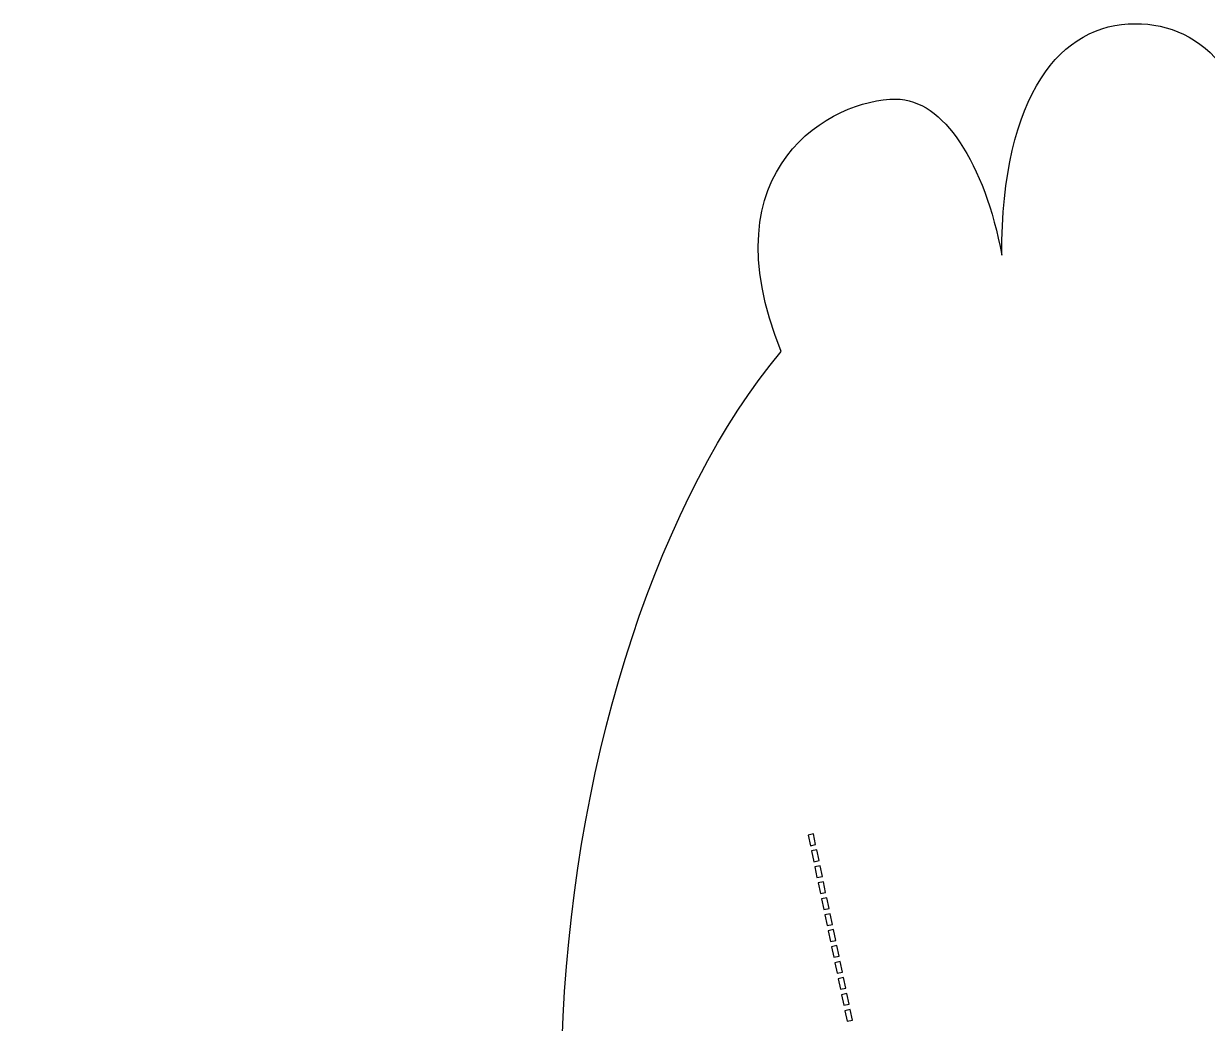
# Model space of a CAD drawing. Header units: centimetres. Extents: x -14.4 to 14.4, y -14.4 to 14.4.
# Drawn here: x -6.92 to 0.59, y 7.02 to 13.36 of the extents above; entities that cross this region are included whole.
import ezdxf
from ezdxf.lldxf.tags import DXFTag

# ---------------------------------------------------------------- set-up
doc = ezdxf.new("R2010")
doc.units = ezdxf.units.CM
doc.header["$MEASUREMENT"] = 0
doc.layers.add('Layer 1', color=7, linetype='Continuous')
tags = doc.linetypes.add('New Line1', pattern=[39354470.199999996, 4372718.9, -34981751.3]).pattern_tags.tags
tags[6:7] = [DXFTag(74, 4), DXFTag(75, 0), DXFTag(340, '0'), DXFTag(46, 1.0), DXFTag(50, 0.0), DXFTag(44, 0.0), DXFTag(45, 0.0)]
tags[4:5] = [DXFTag(74, 4), DXFTag(75, 0), DXFTag(340, '0'), DXFTag(46, 1.0), DXFTag(50, 0.0), DXFTag(44, 0.0), DXFTag(45, 0.0)]
tags = doc.linetypes.add('New Line10', pattern=[39354470.199999996, 4372718.9, -34981751.3]).pattern_tags.tags
tags[6:7] = [DXFTag(74, 4), DXFTag(75, 0), DXFTag(340, '0'), DXFTag(46, 1.0), DXFTag(50, 0.0), DXFTag(44, 0.0), DXFTag(45, 0.0)]
tags[4:5] = [DXFTag(74, 4), DXFTag(75, 0), DXFTag(340, '0'), DXFTag(46, 1.0), DXFTag(50, 0.0), DXFTag(44, 0.0), DXFTag(45, 0.0)]
tags = doc.linetypes.add('New Line12', pattern=[39354470.199999996, 4372718.9, -34981751.3]).pattern_tags.tags
tags[6:7] = [DXFTag(74, 4), DXFTag(75, 0), DXFTag(340, '0'), DXFTag(46, 1.0), DXFTag(50, 0.0), DXFTag(44, 0.0), DXFTag(45, 0.0)]
tags[4:5] = [DXFTag(74, 4), DXFTag(75, 0), DXFTag(340, '0'), DXFTag(46, 1.0), DXFTag(50, 0.0), DXFTag(44, 0.0), DXFTag(45, 0.0)]
tags = doc.linetypes.add('New Line14', pattern=[39354470.199999996, 4372718.9, -34981751.3]).pattern_tags.tags
tags[6:7] = [DXFTag(74, 4), DXFTag(75, 0), DXFTag(340, '0'), DXFTag(46, 1.0), DXFTag(50, 0.0), DXFTag(44, 0.0), DXFTag(45, 0.0)]
tags[4:5] = [DXFTag(74, 4), DXFTag(75, 0), DXFTag(340, '0'), DXFTag(46, 1.0), DXFTag(50, 0.0), DXFTag(44, 0.0), DXFTag(45, 0.0)]
tags = doc.linetypes.add('New Line16', pattern=[39354470.199999996, 4372718.9, -34981751.3]).pattern_tags.tags
tags[6:7] = [DXFTag(74, 4), DXFTag(75, 0), DXFTag(340, '0'), DXFTag(46, 1.0), DXFTag(50, 0.0), DXFTag(44, 0.0), DXFTag(45, 0.0)]
tags[4:5] = [DXFTag(74, 4), DXFTag(75, 0), DXFTag(340, '0'), DXFTag(46, 1.0), DXFTag(50, 0.0), DXFTag(44, 0.0), DXFTag(45, 0.0)]
tags = doc.linetypes.add('New Line18', pattern=[39354470.199999996, 4372718.9, -34981751.3]).pattern_tags.tags
tags[6:7] = [DXFTag(74, 4), DXFTag(75, 0), DXFTag(340, '0'), DXFTag(46, 1.0), DXFTag(50, 0.0), DXFTag(44, 0.0), DXFTag(45, 0.0)]
tags[4:5] = [DXFTag(74, 4), DXFTag(75, 0), DXFTag(340, '0'), DXFTag(46, 1.0), DXFTag(50, 0.0), DXFTag(44, 0.0), DXFTag(45, 0.0)]
tags = doc.linetypes.add('New Line2', pattern=[39354470.199999996, 4372718.9, -34981751.3]).pattern_tags.tags
tags[6:7] = [DXFTag(74, 4), DXFTag(75, 0), DXFTag(340, '0'), DXFTag(46, 1.0), DXFTag(50, 0.0), DXFTag(44, 0.0), DXFTag(45, 0.0)]
tags[4:5] = [DXFTag(74, 4), DXFTag(75, 0), DXFTag(340, '0'), DXFTag(46, 1.0), DXFTag(50, 0.0), DXFTag(44, 0.0), DXFTag(45, 0.0)]
tags = doc.linetypes.add('New Line20', pattern=[39354470.199999996, 4372718.9, -34981751.3]).pattern_tags.tags
tags[6:7] = [DXFTag(74, 4), DXFTag(75, 0), DXFTag(340, '0'), DXFTag(46, 1.0), DXFTag(50, 0.0), DXFTag(44, 0.0), DXFTag(45, 0.0)]
tags[4:5] = [DXFTag(74, 4), DXFTag(75, 0), DXFTag(340, '0'), DXFTag(46, 1.0), DXFTag(50, 0.0), DXFTag(44, 0.0), DXFTag(45, 0.0)]
tags = doc.linetypes.add('New Line22', pattern=[39354470.199999996, 4372718.9, -34981751.3]).pattern_tags.tags
tags[6:7] = [DXFTag(74, 4), DXFTag(75, 0), DXFTag(340, '0'), DXFTag(46, 1.0), DXFTag(50, 0.0), DXFTag(44, 0.0), DXFTag(45, 0.0)]
tags[4:5] = [DXFTag(74, 4), DXFTag(75, 0), DXFTag(340, '0'), DXFTag(46, 1.0), DXFTag(50, 0.0), DXFTag(44, 0.0), DXFTag(45, 0.0)]
tags = doc.linetypes.add('New Line24', pattern=[39354470.199999996, 4372718.9, -34981751.3]).pattern_tags.tags
tags[6:7] = [DXFTag(74, 4), DXFTag(75, 0), DXFTag(340, '0'), DXFTag(46, 1.0), DXFTag(50, 0.0), DXFTag(44, 0.0), DXFTag(45, 0.0)]
tags[4:5] = [DXFTag(74, 4), DXFTag(75, 0), DXFTag(340, '0'), DXFTag(46, 1.0), DXFTag(50, 0.0), DXFTag(44, 0.0), DXFTag(45, 0.0)]
tags = doc.linetypes.add('New Line4', pattern=[39354470.199999996, 4372718.9, -34981751.3]).pattern_tags.tags
tags[6:7] = [DXFTag(74, 4), DXFTag(75, 0), DXFTag(340, '0'), DXFTag(46, 1.0), DXFTag(50, 0.0), DXFTag(44, 0.0), DXFTag(45, 0.0)]
tags[4:5] = [DXFTag(74, 4), DXFTag(75, 0), DXFTag(340, '0'), DXFTag(46, 1.0), DXFTag(50, 0.0), DXFTag(44, 0.0), DXFTag(45, 0.0)]
tags = doc.linetypes.add('New Line6', pattern=[39354470.199999996, 4372718.9, -34981751.3]).pattern_tags.tags
tags[6:7] = [DXFTag(74, 4), DXFTag(75, 0), DXFTag(340, '0'), DXFTag(46, 1.0), DXFTag(50, 0.0), DXFTag(44, 0.0), DXFTag(45, 0.0)]
tags[4:5] = [DXFTag(74, 4), DXFTag(75, 0), DXFTag(340, '0'), DXFTag(46, 1.0), DXFTag(50, 0.0), DXFTag(44, 0.0), DXFTag(45, 0.0)]
tags = doc.linetypes.add('New Line8', pattern=[39354470.199999996, 4372718.9, -34981751.3]).pattern_tags.tags
tags[6:7] = [DXFTag(74, 4), DXFTag(75, 0), DXFTag(340, '0'), DXFTag(46, 1.0), DXFTag(50, 0.0), DXFTag(44, 0.0), DXFTag(45, 0.0)]
tags[4:5] = [DXFTag(74, 4), DXFTag(75, 0), DXFTag(340, '0'), DXFTag(46, 1.0), DXFTag(50, 0.0), DXFTag(44, 0.0), DXFTag(45, 0.0)]

msp = doc.modelspace()

# ---------------------------------------------------------------- linework, layer by layer
at = {"layer": 'Layer 1', "color": 16, "linetype": 'New Line1', "lineweight": 25}
msp.add_open_spline([(0.12846, 13.36284), (-0.33776, 13.36284), (-0.71601, 12.92147), (-0.71601, 11.89579), (-0.71601, 11.89579), (-0.82514, 12.47589), (-1.08516, 12.88459), (-1.38813, 12.88459), (-1.38813, 12.88459), (-1.78939, 12.88459), (-2.58808, 12.45567), (-2.11519, 11.28505), (-2.11519, 11.28505), (-3.63478, 9.46595), (-4.28084, 4.82834), (-2.11412, 2.37828), (-2.11412, 2.37828), (-4.57524, 4.49917), (-9.16838, 3.85118), (-10.97673, 2.34058), (-10.97673, 2.34058), (-12.14735, 2.81347), (-12.57626, 2.01478), (-12.57626, 1.61352), (-12.57626, 1.61352), (-12.57626, 1.31055), (-12.16756, 1.05052), (-11.58746, 0.94139), (-11.58746, 0.94139), (-12.61315, 0.94139), (-13.05451, 0.56315), (-13.05451, 0.09693), (-13.05451, 0.09693), (-13.05451, -0.33846), (-12.71917, -0.6966), (-11.7878, -0.74216), (-11.7878, -0.74216), (-12.22709, -0.87177), (-12.5181, -1.09727), (-12.5181, -1.35289), (-12.5181, -1.35289), (-12.5181, -1.75415), (-12.33591, -2.69676), (-10.91856, -2.07995), (-10.91856, -2.07995), (-9.66314, -3.79138), (-5.02522, -4.40025), (-2.37909, -2.35246), (-2.37909, -2.35246), (-4.52343, -4.80799), (-3.87706, -9.42383), (-2.36186, -11.23769), (-2.36186, -11.23769), (-2.83475, -12.40831), (-2.03606, -12.83723), (-1.6348, -12.83723), (-1.6348, -12.83723), (-1.33182, -12.83723), (-1.0718, -12.42853), (-0.96267, -11.84843), (-0.96267, -11.84843), (-0.96267, -12.87411), (-0.58442, -13.31547), (-0.1182, -13.31547), (-0.1182, -13.31547), (0.31719, -13.31547), (0.67533, -12.98013), (0.72088, -12.04877), (0.72088, -12.04877), (0.8505, -12.48806), (1.07599, -12.77906), (1.33162, -12.77906), (1.33162, -12.77906), (1.73288, -12.77906), (2.67549, -12.59687), (2.05868, -11.17953), (2.05868, -11.17953), (3.82119, -9.88663), (4.4142, -5.00618), (2.14054, -2.40847), (2.14054, -2.40847), (4.73811, -4.6827), (9.61968, -4.08925), (10.91267, -2.32661), (10.91267, -2.32661), (12.33002, -2.94343), (12.5122, -2.00081), (12.51221, -1.59955), (12.51221, -1.59955), (12.51221, -1.34393), (12.2212, -1.11843), (11.78191, -0.98882), (11.78191, -0.98882), (12.71327, -0.94326), (13.04862, -0.58512), (13.04862, -0.14974), (13.04862, -0.14974), (13.04862, 0.31648), (12.60725, 0.69473), (11.58157, 0.69473), (11.58157, 0.69473), (12.16167, 0.80386), (12.57037, 1.06388), (12.57037, 1.36686), (12.57037, 1.36686), (12.57037, 1.76812), (12.14146, 2.56681), (10.97083, 2.09392), (10.97083, 2.09392), (9.1482, 3.61646), (4.49635, 4.26289), (2.05006, 2.081), (2.05006, 2.081), (2.04519, 2.08513), (2.03987, 2.08874), (2.03498, 2.09284), (2.03498, 2.09284), (4.71719, 4.569), (4.15384, 9.87092), (2.30534, 11.22689), (2.30534, 11.22689), (2.92215, 12.64423), (1.97954, 12.82642), (1.57828, 12.82643), (1.57828, 12.82643), (1.32266, 12.82643), (1.09716, 12.53542), (0.96755, 12.09613), (0.96755, 12.09613), (0.92199, 13.02749), (0.56385, 13.36284), (0.12846, 13.36284)], degree=3, knots=[0, 0, 0, 0, 0.0294118, 0.0294118, 0.0294118, 0.0294118, 0.0588235, 0.0588235, 0.0588235, 0.0588235, 0.0882353, 0.0882353, 0.0882353, 0.0882353, 0.1176471, 0.1176471, 0.1176471, 0.1176471, 0.1470588, 0.1470588, 0.1470588, 0.1470588, 0.1764706, 0.1764706, 0.1764706, 0.1764706, 0.2058824, 0.2058824, 0.2058824, 0.2058824, 0.2352941, 0.2352941, 0.2352941, 0.2352941, 0.2647059, 0.2647059, 0.2647059, 0.2647059, 0.2941176, 0.2941176, 0.2941176, 0.2941176, 0.3235294, 0.3235294, 0.3235294, 0.3235294, 0.3529412, 0.3529412, 0.3529412, 0.3529412, 0.3823529, 0.3823529, 0.3823529, 0.3823529, 0.4117647, 0.4117647, 0.4117647, 0.4117647, 0.4411765, 0.4411765, 0.4411765, 0.4411765, 0.4705882, 0.4705882, 0.4705882, 0.4705882, 0.5, 0.5, 0.5, 0.5, 0.5294118, 0.5294118, 0.5294118, 0.5294118, 0.5588235, 0.5588235, 0.5588235, 0.5588235, 0.5882353, 0.5882353, 0.5882353, 0.5882353, 0.6176471, 0.6176471, 0.6176471, 0.6176471, 0.6470588, 0.6470588, 0.6470588, 0.6470588, 0.6764706, 0.6764706, 0.6764706, 0.6764706, 0.7058824, 0.7058824, 0.7058824, 0.7058824, 0.7352941, 0.7352941, 0.7352941, 0.7352941, 0.7647059, 0.7647059, 0.7647059, 0.7647059, 0.7941176, 0.7941176, 0.7941176, 0.7941176, 0.8235294, 0.8235294, 0.8235294, 0.8235294, 0.8529412, 0.8529412, 0.8529412, 0.8529412, 0.8823529, 0.8823529, 0.8823529, 0.8823529, 0.9117647, 0.9117647, 0.9117647, 0.9117647, 0.9411765, 0.9411765, 0.9411765, 0.9411765, 1, 1, 1, 1], dxfattribs=at)
at = {"layer": 'Layer 1', "color": 16, "linetype": 'New Line2', "lineweight": 25}
msp.add_open_spline([(-1.91054, 8.22493), (-1.91054, 8.22493), (-1.89654, 8.15815), (-1.89654, 8.15815), (-1.89654, 8.15815), (-1.89654, 8.15815), (-1.92993, 8.15061), (-1.92993, 8.15061), (-1.92993, 8.15061), (-1.92993, 8.15061), (-1.94393, 8.21847), (-1.94393, 8.21847), (-1.94393, 8.21847), (-1.94393, 8.21847), (-1.91054, 8.22493), (-1.91054, 8.22493)], degree=3, knots=[0, 0, 0, 0, 0.2, 0.2, 0.2, 0.2, 0.4, 0.4, 0.4, 0.4, 0.6, 0.6, 0.6, 0.6, 1, 1, 1, 1], dxfattribs=at)
at = {"layer": 'Layer 1', "color": 16, "linetype": 'New Line4', "lineweight": 25}
msp.add_open_spline([(-1.889, 8.12476), (-1.889, 8.12476), (-1.87499, 8.0569), (-1.87499, 8.0569), (-1.87499, 8.0569), (-1.87499, 8.0569), (-1.90839, 8.04936), (-1.90839, 8.04936), (-1.90839, 8.04936), (-1.90839, 8.04936), (-1.92239, 8.11722), (-1.92239, 8.11722), (-1.92239, 8.11722), (-1.92239, 8.11722), (-1.889, 8.12476), (-1.889, 8.12476)], degree=3, knots=[0, 0, 0, 0, 0.2, 0.2, 0.2, 0.2, 0.4, 0.4, 0.4, 0.4, 0.6, 0.6, 0.6, 0.6, 1, 1, 1, 1], dxfattribs=at)
at = {"layer": 'Layer 1', "color": 16, "linetype": 'New Line6', "lineweight": 25}
msp.add_open_spline([(-1.86746, 8.02351), (-1.86746, 8.02351), (-1.85345, 7.95565), (-1.85345, 7.95565), (-1.85345, 7.95565), (-1.85345, 7.95565), (-1.88792, 7.94811), (-1.88792, 7.94811), (-1.88792, 7.94811), (-1.88792, 7.94811), (-1.90192, 8.01597), (-1.90192, 8.01597), (-1.90192, 8.01597), (-1.90192, 8.01597), (-1.86746, 8.02351), (-1.86746, 8.02351)], degree=3, knots=[0, 0, 0, 0, 0.2, 0.2, 0.2, 0.2, 0.4, 0.4, 0.4, 0.4, 0.6, 0.6, 0.6, 0.6, 1, 1, 1, 1], dxfattribs=at)
at = {"layer": 'Layer 1', "color": 16, "linetype": 'New Line8', "lineweight": 25}
msp.add_open_spline([(-1.84699, 7.92226), (-1.84699, 7.92226), (-1.83299, 7.8544), (-1.83299, 7.8544), (-1.83299, 7.8544), (-1.83299, 7.8544), (-1.86638, 7.84686), (-1.86638, 7.84686), (-1.86638, 7.84686), (-1.86638, 7.84686), (-1.88038, 7.91472), (-1.88038, 7.91472), (-1.88038, 7.91472), (-1.88038, 7.91472), (-1.84699, 7.92226), (-1.84699, 7.92226)], degree=3, knots=[0, 0, 0, 0, 0.2, 0.2, 0.2, 0.2, 0.4, 0.4, 0.4, 0.4, 0.6, 0.6, 0.6, 0.6, 1, 1, 1, 1], dxfattribs=at)
at = {"layer": 'Layer 1', "color": 16, "linetype": 'New Line10', "lineweight": 25}
msp.add_open_spline([(-1.82545, 7.82101), (-1.82545, 7.82101), (-1.81144, 7.75315), (-1.81144, 7.75315), (-1.81144, 7.75315), (-1.81144, 7.75315), (-1.84484, 7.74561), (-1.84484, 7.74561), (-1.84484, 7.74561), (-1.84484, 7.74561), (-1.85884, 7.81347), (-1.85884, 7.81347), (-1.85884, 7.81347), (-1.85884, 7.81347), (-1.82545, 7.82101), (-1.82545, 7.82101)], degree=3, knots=[0, 0, 0, 0, 0.2, 0.2, 0.2, 0.2, 0.4, 0.4, 0.4, 0.4, 0.6, 0.6, 0.6, 0.6, 1, 1, 1, 1], dxfattribs=at)
at = {"layer": 'Layer 1', "color": 16, "linetype": 'New Line12', "lineweight": 25}
msp.add_open_spline([(-1.8039, 7.71976), (-1.8039, 7.71976), (-1.7899, 7.6519), (-1.7899, 7.6519), (-1.7899, 7.6519), (-1.7899, 7.6519), (-1.82437, 7.64436), (-1.82437, 7.64436), (-1.82437, 7.64436), (-1.82437, 7.64436), (-1.83837, 7.71222), (-1.83837, 7.71222), (-1.83837, 7.71222), (-1.83837, 7.71222), (-1.8039, 7.71976), (-1.8039, 7.71976)], degree=3, knots=[0, 0, 0, 0, 0.2, 0.2, 0.2, 0.2, 0.4, 0.4, 0.4, 0.4, 0.6, 0.6, 0.6, 0.6, 1, 1, 1, 1], dxfattribs=at)
at = {"layer": 'Layer 1', "color": 16, "linetype": 'New Line14', "lineweight": 25}
msp.add_open_spline([(-1.78344, 7.61851), (-1.78344, 7.61851), (-1.76944, 7.55065), (-1.76944, 7.55065), (-1.76944, 7.55065), (-1.76944, 7.55065), (-1.80283, 7.54419), (-1.80283, 7.54419), (-1.80283, 7.54419), (-1.80283, 7.54419), (-1.81683, 7.61097), (-1.81683, 7.61097), (-1.81683, 7.61097), (-1.81683, 7.61097), (-1.78344, 7.61851), (-1.78344, 7.61851)], degree=3, knots=[0, 0, 0, 0, 0.2, 0.2, 0.2, 0.2, 0.4, 0.4, 0.4, 0.4, 0.6, 0.6, 0.6, 0.6, 1, 1, 1, 1], dxfattribs=at)
at = {"layer": 'Layer 1', "color": 16, "linetype": 'New Line16', "lineweight": 25}
msp.add_open_spline([(-1.7619, 7.51726), (-1.7619, 7.51726), (-1.74789, 7.4494), (-1.74789, 7.4494), (-1.74789, 7.4494), (-1.74789, 7.4494), (-1.78128, 7.44294), (-1.78128, 7.44294), (-1.78128, 7.44294), (-1.78128, 7.44294), (-1.79529, 7.50972), (-1.79529, 7.50972), (-1.79529, 7.50972), (-1.79529, 7.50972), (-1.7619, 7.51726), (-1.7619, 7.51726)], degree=3, knots=[0, 0, 0, 0, 0.2, 0.2, 0.2, 0.2, 0.4, 0.4, 0.4, 0.4, 0.6, 0.6, 0.6, 0.6, 1, 1, 1, 1], dxfattribs=at)
at = {"layer": 'Layer 1', "color": 16, "linetype": 'New Line18', "lineweight": 25}
msp.add_open_spline([(-1.74035, 7.41601), (-1.74035, 7.41601), (-1.72635, 7.34815), (-1.72635, 7.34815), (-1.72635, 7.34815), (-1.72635, 7.34815), (-1.76082, 7.34169), (-1.76082, 7.34169), (-1.76082, 7.34169), (-1.76082, 7.34169), (-1.77482, 7.40847), (-1.77482, 7.40847), (-1.77482, 7.40847), (-1.77482, 7.40847), (-1.74035, 7.41601), (-1.74035, 7.41601)], degree=3, knots=[0, 0, 0, 0, 0.2, 0.2, 0.2, 0.2, 0.4, 0.4, 0.4, 0.4, 0.6, 0.6, 0.6, 0.6, 1, 1, 1, 1], dxfattribs=at)
at = {"layer": 'Layer 1', "color": 16, "linetype": 'New Line20', "lineweight": 25}
msp.add_open_spline([(-1.71989, 7.31476), (-1.71989, 7.31476), (-1.70589, 7.2469), (-1.70589, 7.2469), (-1.70589, 7.2469), (-1.70589, 7.2469), (-1.73928, 7.24044), (-1.73928, 7.24044), (-1.73928, 7.24044), (-1.73928, 7.24044), (-1.75328, 7.30722), (-1.75328, 7.30722), (-1.75328, 7.30722), (-1.75328, 7.30722), (-1.71989, 7.31476), (-1.71989, 7.31476)], degree=3, knots=[0, 0, 0, 0, 0.2, 0.2, 0.2, 0.2, 0.4, 0.4, 0.4, 0.4, 0.6, 0.6, 0.6, 0.6, 1, 1, 1, 1], dxfattribs=at)
at = {"layer": 'Layer 1', "color": 16, "linetype": 'New Line22', "lineweight": 25}
msp.add_open_spline([(-1.69835, 7.21351), (-1.69835, 7.21351), (-1.68434, 7.14565), (-1.68434, 7.14565), (-1.68434, 7.14565), (-1.68434, 7.14565), (-1.71773, 7.13919), (-1.71773, 7.13919), (-1.71773, 7.13919), (-1.71773, 7.13919), (-1.73174, 7.20597), (-1.73174, 7.20597), (-1.73174, 7.20597), (-1.73174, 7.20597), (-1.69835, 7.21351), (-1.69835, 7.21351)], degree=3, knots=[0, 0, 0, 0, 0.2, 0.2, 0.2, 0.2, 0.4, 0.4, 0.4, 0.4, 0.6, 0.6, 0.6, 0.6, 1, 1, 1, 1], dxfattribs=at)
at = {"layer": 'Layer 1', "color": 16, "linetype": 'New Line24', "lineweight": 25}
msp.add_open_spline([(-1.6768, 7.11226), (-1.6768, 7.11226), (-1.6628, 7.0444), (-1.6628, 7.0444), (-1.6628, 7.0444), (-1.6628, 7.0444), (-1.69727, 7.03794), (-1.69727, 7.03794), (-1.69727, 7.03794), (-1.69727, 7.03794), (-1.71127, 7.10472), (-1.71127, 7.10472), (-1.71127, 7.10472), (-1.71127, 7.10472), (-1.6768, 7.11226), (-1.6768, 7.11226)], degree=3, knots=[0, 0, 0, 0, 0.2, 0.2, 0.2, 0.2, 0.4, 0.4, 0.4, 0.4, 0.6, 0.6, 0.6, 0.6, 1, 1, 1, 1], dxfattribs=at)

doc.saveas('drawing.dxf')
